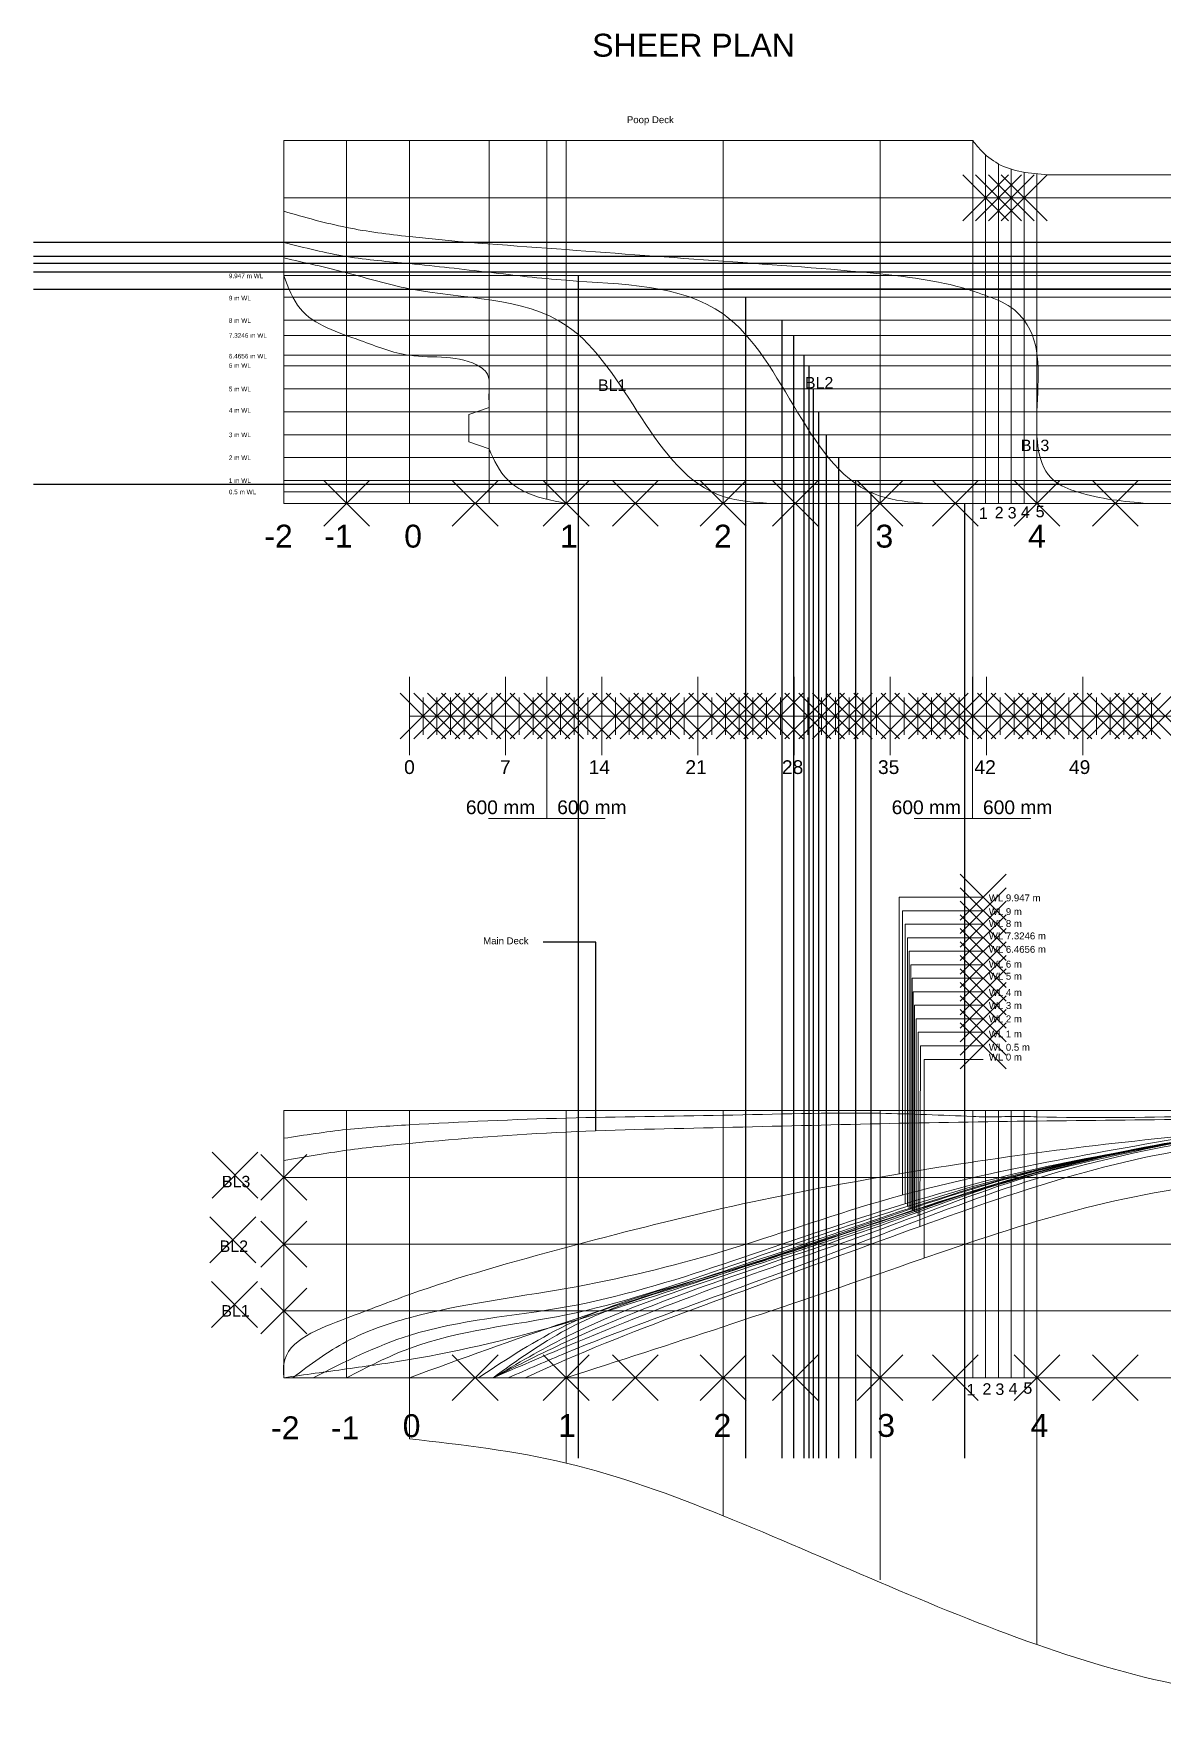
# Model space of a CAD drawing. Header units: inches. Extents: x 2352 to 5491, y -38 to 423.
# Drawn here: x 4977.3 to 5026.6, y 186.6 to 259.6 of the extents above; entities that cross this region are included whole.
import ezdxf

# ---------------------------------------------------------------- set-up
doc = ezdxf.new("R2010")
doc.units = ezdxf.units.IN
doc.header["$MEASUREMENT"] = 0
doc.header["$PDMODE"] = 3
for name, color, linetype in [('BL2', 7, 'Continuous'), ('BL_Ket_nama', 7, 'Continuous'), ('Buritan', 7, 'Continuous'), ('GBPD21', 7, 'Continuous'), ('GBPD22', 7, 'Continuous'), ('Sekat_plan', 7, 'Continuous'), ('SentLine', 7, 'Continuous'), ('WL0', 10, 'Continuous'), ('WL0.5', 20, 'Continuous'), ('WL1', 30, 'Continuous'), ('WL2', 40, 'Continuous'), ('WL3', 50, 'Continuous'), ('WL4', 60, 'Continuous'), ('WL5', 70, 'Continuous'), ('WL6', 80, 'Continuous'), ('WL6.4', 6, 'Continuous'), ('WL7', 90, 'Continuous'), ('WL8', 100, 'Continuous'), ('WL9', 90, 'Continuous'), ('WL_ket1', 7, 'Continuous')]:
    doc.layers.add(name, color=color, linetype=linetype)
doc.styles.get("Standard").update_dxf_attribs({"font": 'arial.ttf'})

msp = doc.modelspace()

# ---------------------------------------------------------------- linework, layer by layer
for p, q in [((5056.31014, 250.42088), (4977.32185, 250.42088)), ((5056.31014, 249.81218), (4977.32185, 249.81218)), ((5056.31014, 249.49924), (4977.32185, 249.49924)), ((5056.31014, 249.12141), (4977.32185, 249.12141)), ((5056.31014, 248.36526), (4977.32185, 248.36526)), ((5056.31014, 239.86093), (4977.32185, 239.86093)), ((5001.87253, 219.8739), (4999.58128, 219.8739)), ((5001.87253, 211.64172), (5001.87253, 219.8739))]:
    msp.add_line(p, q)
at = {"lineweight": 5}
for p, q in [((4988.25514, 200.8625), (4988.25514, 212.52347)), ((4988.25514, 212.52347), (5132.53714, 212.52347)), ((4988.25514, 200.8625), (4988.25514, 212.52347)), ((4990.99514, 200.8625), (4990.99514, 212.52347)), ((4993.73514, 200.8625), (4993.73514, 212.52347)), ((5000.58514, 200.8625), (5000.58514, 212.52347)), ((5007.43514, 200.8625), (5007.43514, 212.52347)), ((5014.28514, 200.8625), (5014.28514, 212.52347)), ((4988.25514, 209.60823), (5132.53714, 209.60823)), ((5014.28514, 200.8625), (5014.28514, 207.6915)), ((4988.25514, 206.69299), (5132.53714, 206.69299)), ((4993.73514, 200.8625), (4993.73514, 205.2625)), ((5007.43514, 200.8625), (5007.43514, 205.4145)), ((4988.25514, 203.77774), (5132.53714, 203.77774)), ((4990.99514, 200.8625), (4990.99514, 203.4625)), ((5000.58514, 200.8625), (5000.58514, 203.0975)), ((4988.25514, 200.8625), (4988.25514, 201.4625)), ((4990.99514, 200.8625), (4990.99514, 201.2475)), ((4993.73514, 200.8625), (4993.73514, 201.6535)), ((4993.73514, 200.8625), (4988.25514, 200.8625)), ((4990.99514, 200.8625), (5130.73514, 200.8625)), ((4993.73514, 198.2003), (4993.73514, 200.8625))]:
    msp.add_line(p, q, dxfattribs=at)
at = {"color": 1, "lineweight": 5}
msp.add_spline([(4988.25514, 200.8625), (4988.25514, 201.4625), (4990.99514, 203.4625), (4993.73514, 204.49429), (5000.58514, 206.54892), (5007.43514, 208.2625), (5014.28514, 209.61785), (5021.13514, 210.67998), (5027.98514, 211.4625), (5034.83514, 212.0625), (5041.68514, 212.4995), (5048.53514, 212.4995), (5055.38505, 212.50732), (5062.23514, 212.4995), (5069.08548, 212.50926), (5075.93514, 212.4995), (5082.78514, 212.4995), (5089.63514, 211.8625), (5096.48514, 211.0625), (5103.33514, 209.9625), (5110.18514, 208.4625), (5117.03514, 206.4625), (5123.88514, 204.15196), (5129.53245, 202.09659), (5130.69514, 201.3023), (5130.73514, 200.8625)], degree=3, dxfattribs=at)
at = {"color": 5, "lineweight": 5}
msp.add_spline([(4988.25514, 210.3425), (4990.99514, 210.79073), (4993.73514, 211.09428), (5000.58514, 211.588), (5007.43514, 211.78728), (5014.28514, 211.9527), (5021.13514, 212.06966), (5027.98514, 212.15424), (5034.83514, 212.31572), (5041.68514, 212.52347)], degree=3, dxfattribs=at)
at = {"color": 6, "lineweight": 5}
msp.add_spline([(4988.25514, 200.8625), (4990.99514, 201.2475), (4993.73514, 201.6535), (5007.43514, 205.4145), (5014.28514, 207.6915), (5021.13514, 209.8375), (5027.98514, 211.2865), (5034.83514, 211.9335), (5041.68514, 212.2985), (5048.53514, 212.4565), (5055.38514, 212.4995), (5062.23514, 212.4995), (5069.08514, 212.4995), (5075.93514, 212.4575), (5082.78514, 212.2825), (5089.63514, 211.6755), (5096.48514, 210.5845), (5103.33514, 208.6395), (5110.18514, 206.4515), (5117.03514, 203.8925), (5123.88514, 201.9635), (5130.73514, 200.8625)], degree=3, dxfattribs=at)
at = {"lineweight": 5}
for p in [(4986.12727, 209.70619), (4988.25514, 209.60823), (4986.02816, 206.88392), (4988.25514, 206.69299), (4986.1025, 204.06164), (4988.25514, 203.77774), (4996.61214, 200.8625), (5000.58514, 200.8625), (5003.59914, 200.8625), (5007.43514, 200.8625), (5010.58614, 200.8625), (5014.28514, 200.8625), (5017.57314, 200.8625), (5021.13514, 200.8625), (5024.56014, 200.8625)]:
    msp.add_point(p, dxfattribs=at)
at = {"layer": 'BL2', "color": 3}
for p, q in [((5001.12506, 197.35765), (5001.12506, 248.97968)), ((5056.31014, 248.38017), (5007.43514, 248.38017)), ((5008.42932, 197.35765), (5008.42932, 248.03268)), ((5010.01547, 197.35765), (5010.01547, 247.03268)), ((5010.51851, 197.35765), (5010.51851, 246.35728)), ((5010.96756, 197.35765), (5010.96756, 245.49828)), ((5011.18682, 197.35765), (5011.18682, 245.03268)), ((5011.37937, 197.35765), (5011.37937, 244.03268)), ((5011.6085, 197.35765), (5011.6085, 243.03268)), ((5011.95226, 197.35765), (5011.95226, 242.03268)), ((5012.48467, 197.35765), (5012.48467, 241.03268)), ((5013.23586, 197.35765), (5013.23586, 240.03268)), ((5013.8976, 197.35765), (5013.8976, 239.53268)), ((5056.31014, 239.85687), (5014.28514, 239.85687)), ((5017.98927, 197.35765), (5017.98927, 239.03268))]:
    msp.add_line(p, q, dxfattribs=at)
at = {"layer": 'Buritan', "lineweight": 5}
for p, q in [((4990.99514, 239.03268), (4990.99514, 254.87268)), ((4997.21659, 239.03268), (4997.21659, 254.87268)), ((5000.58514, 239.03268), (5000.58514, 254.87268)), ((5007.43514, 239.03268), (5007.43514, 254.87268)), ((5014.28514, 239.03268), (5014.28514, 254.87268)), ((5021.13514, 239.03268), (5021.13514, 253.41937)), ((4988.25514, 248.97968), (4988.25514, 252.37268)), ((4988.25514, 252.37268), (5048.53514, 252.37268)), ((4988.25514, 239.03268), (4988.25514, 252.37268)), ((4988.25514, 248.97968), (5048.53514, 248.97968)), ((4993.73514, 239.03268), (4993.73514, 248.97968)), ((4993.73514, 245.49823), (4993.09344, 245.49823)), ((4993.73514, 239.03268), (4993.73514, 245.49823)), ((4997.21659, 243.21356), (4997.21659, 245.63831)), ((4996.32829, 242.91201), (4997.21659, 243.21356)), ((4996.32829, 242.91201), (4996.32829, 241.71837)), ((4997.21659, 242.31519), (4997.21659, 243.21356)), ((4997.21659, 239.03268), (4997.21659, 242.31519)), ((4996.32829, 241.71837), (4997.21659, 241.41681)), ((4993.73514, 239.03268), (4988.25514, 239.03268)), ((5048.53514, 239.03268), (4993.73514, 239.03268)), ((4993.73514, 239.03268), (5048.53514, 239.03268))]:
    msp.add_line(p, q, dxfattribs=at)
at = {"layer": 'Buritan', "color": 5, "lineweight": 5}
msp.add_line((4990.99514, 239.03268), (4990.99514, 246.97147), dxfattribs=at)
at = {"layer": 'Buritan', "color": 1, "lineweight": 5}
for p, q in [((4993.73514, 239.03268), (4993.73514, 240.37768)), ((4990.99514, 239.03268), (4990.99514, 239.48868))]:
    msp.add_line(p, q, dxfattribs=at)
at = {"layer": 'Buritan', "color": 3, "lineweight": 5}
for p, q in [((5000.58514, 239.03268), (5000.58514, 240.30068)), ((4990.99514, 239.03268), (4990.99514, 239.24768)), ((4993.73514, 239.03268), (4993.73514, 239.47568))]:
    msp.add_line(p, q, dxfattribs=at)
at = {"layer": 'Buritan', "lineweight": 5}
for points in [[(4997.21659, 243.21356), (4997.21659, 243.9693), (4997.09262, 244.75928), (4996.84003, 244.97977), (4993.73514, 245.49823), (4991.59359, 246.14486), (4988.96954, 247.53897), (4988.25514, 248.97968)], [(4997.21659, 241.41681), (4998.03437, 240.0549), (4998.69308, 239.58534), (5000.58514, 239.03268)]]:
    msp.add_spline(points, degree=3, dxfattribs=at)
for p in [(4990.99514, 239.03268), (4996.61214, 239.03268), (5000.58514, 239.03268), (5003.59914, 239.03268), (5007.43514, 239.03268), (5010.58614, 239.03268), (5014.28514, 239.03268), (5017.57314, 239.03268), (5021.13514, 239.03268), (5024.56014, 239.03268)]:
    msp.add_point(p, dxfattribs=at)
at = {"layer": 'GBPD21', "lineweight": 5}
for p, q in [((4993.73514, 248.97968), (4993.73514, 254.87268)), ((5018.33514, 252.37268), (5021.13514, 252.37268)), ((5018.79119, 221.84149), (5015.11867, 221.84149)), ((5015.11867, 209.76181), (5015.11867, 221.84149)), ((5018.79119, 221.25157), (5015.26595, 221.25157)), ((5015.26595, 208.83699), (5015.26595, 221.25157)), ((5018.79119, 220.66164), (5015.3821, 220.66164)), ((5015.3821, 208.45654), (5015.3821, 220.66164)), ((5018.79119, 220.07171), (5015.48017, 220.07171)), ((5015.48017, 208.34438), (5015.48017, 220.07171)), ((5018.79119, 219.48178), (5015.55961, 219.48178)), ((5015.55961, 208.2557), (5015.55961, 219.48178)), ((5018.79119, 218.89185), (5015.62399, 218.89185)), ((5015.62399, 208.23079), (5015.62399, 218.89185)), ((5018.79119, 218.30192), (5015.69034, 218.30192)), ((5015.69034, 208.15851), (5015.69034, 218.30192)), ((5018.79119, 217.71199), (5015.73184, 217.71199)), ((5015.73184, 208.15375), (5015.73184, 217.71199)), ((5018.79119, 217.12206), (5015.78646, 217.12206)), ((5015.78646, 208.11404), (5015.78646, 217.12206)), ((5018.79119, 216.53213), (5015.86558, 216.53213)), ((5015.86558, 208.06578), (5015.86558, 216.53213)), ((5018.79119, 215.94221), (5015.94345, 215.94221)), ((5015.94345, 207.94984), (5015.94345, 215.94221)), ((5016.02856, 207.46836), (5016.05352, 215.35228)), ((5018.79119, 215.35228), (5016.05352, 215.35228)), ((5018.79119, 214.76235), (5016.21873, 214.76235)), ((5016.21873, 206.08751), (5016.21873, 214.76235)), ((5018.33514, 212.52347), (5018.33514, 200.8625)), ((5018.89514, 212.52347), (5018.89514, 200.8625)), ((5018.89514, 212.52347), (5018.89514, 200.8625)), ((5019.45514, 212.52347), (5019.45514, 200.8625)), ((5019.45514, 212.52347), (5019.45514, 200.8625)), ((5020.01514, 212.52347), (5020.01514, 200.8625)), ((5020.01514, 212.52347), (5020.01514, 200.8625)), ((5020.57514, 212.52347), (5020.57514, 200.8625)), ((5020.57514, 212.52347), (5020.57514, 200.8625)), ((5021.13514, 200.8625), (5021.13514, 212.52347))]:
    msp.add_line(p, q, dxfattribs=at)
for points in [[(5025.95924, 239.03268), (5022.89661, 239.53268), (5021.87819, 240.03268), (5021.13514, 243.03268), (5020.57514, 247.03268), (5020.01514, 247.58295), (5018.89514, 248.10904), (5018.33514, 248.30504), (5014.28514, 249.05057), (5007.43514, 249.60496), (5000.58514, 250.1097), (4993.73514, 250.68186), (4990.99514, 251.07846), (4988.25514, 251.7837)], [(5016.27446, 239.03268), (5014.28514, 239.35478), (5007.43514, 247.30277), (5000.58514, 248.77201), (4997.21659, 249.12141), (4993.73514, 249.49924), (4990.99514, 249.81218), (4988.25514, 250.42088)], [(5009.60424, 239.03268), (5007.43434, 239.33874), (5000.58514, 246.80355), (4993.73514, 248.40393), (4990.99514, 249.10203), (4988.25514, 249.74864)], [(5018.33514, 212.26886), (5014.28514, 212.40625), (5007.43514, 212.32149), (5000.58514, 212.19849), (4993.73514, 211.90362), (4990.99514, 211.69744), (4988.25514, 211.31455)], [(5041.68514, 212.52347), (5027.98514, 212.26886), (5021.13514, 212.25278), (5020.01514, 212.26886), (5019.45514, 212.25278), (5018.89514, 212.25278), (5018.33514, 212.26886)]]:
    msp.add_spline(points, degree=3, dxfattribs=at)
for p in [(5018.89514, 252.37268), (5019.45514, 252.37268), (5020.01514, 252.37268), (5020.57514, 252.37268), (5018.79119, 221.84149), (5018.79119, 221.25157), (5018.79119, 220.66164), (5018.79119, 220.07171), (5018.79119, 219.48178), (5018.79119, 218.89185), (5018.79119, 218.30192), (5018.79119, 217.71199), (5018.79119, 217.12206), (5018.79119, 216.53213), (5018.79119, 215.94221), (5018.79119, 215.35228)]:
    msp.add_point(p, dxfattribs=at)
at = {"layer": 'GBPD22', "lineweight": 5}
for p, q in [((4999.73514, 228.93193), (4999.73514, 225.2736)), ((5018.32511, 228.93193), (5018.32511, 225.2736)), ((4999.73514, 225.2736), (4997.1923, 225.2736)), ((5002.27798, 225.2736), (4999.73514, 225.2736)), ((5018.32511, 225.2736), (5015.78227, 225.2736)), ((5020.86795, 225.2736), (5018.32511, 225.2736))]:
    msp.add_line(p, q, dxfattribs=at)
at = {"layer": 'Sekat_plan', "lineweight": 5}
for p, q in [((5018.33514, 254.87268), (4988.25514, 254.87268)), ((4988.25514, 252.37268), (4988.25514, 254.87268)), ((4999.73514, 239.20979), (4999.73514, 254.87268)), ((5018.33514, 229.74898), (5018.33514, 254.87268)), ((5018.89514, 239.03268), (5018.89514, 254.24747)), ((5019.45514, 239.03268), (5019.45514, 253.85411)), ((5020.01514, 239.03268), (5020.01514, 253.62112)), ((5020.57514, 239.03268), (5020.57514, 253.49057)), ((5048.53514, 253.37268), (5021.75661, 253.37268)), ((4993.73514, 228.04307), (4993.73514, 231.45488)), ((4997.93514, 228.04307), (4997.93514, 231.45488)), ((4997.93514, 228.04307), (4997.93514, 231.45488)), ((4999.73514, 228.04307), (4999.73514, 231.45488)), ((5002.13514, 228.04307), (5002.13514, 231.45488)), ((5002.13514, 228.04307), (5002.13514, 231.45488)), ((5006.33514, 228.04307), (5006.33514, 231.45488)), ((5006.33514, 228.04307), (5006.33514, 231.45488)), ((5006.33514, 228.04307), (5006.33514, 231.45488)), ((5010.53514, 228.04307), (5010.53514, 231.45488)), ((5010.53514, 228.04307), (5010.53514, 231.45488)), ((5010.53514, 228.04307), (5010.53514, 231.45488)), ((5014.73514, 228.04307), (5014.73514, 231.45488)), ((5014.73514, 228.04307), (5014.73514, 231.45488)), ((5014.73514, 228.04307), (5014.73514, 231.45488)), ((5018.32511, 228.04307), (5018.32511, 231.45488)), ((5018.93514, 228.04307), (5018.93514, 231.45488)), ((5018.93514, 228.04307), (5018.93514, 231.45488)), ((5018.93514, 228.04307), (5018.93514, 231.45488)), ((5023.13514, 228.04307), (5023.13514, 231.45488)), ((5023.13514, 228.04307), (5023.13514, 231.45488)), ((5023.13514, 228.04307), (5023.13514, 231.45488)), ((4994.33514, 228.93193), (4994.33514, 230.56602)), ((4994.93514, 228.93193), (4994.93514, 230.56602)), ((4995.53514, 228.93193), (4995.53514, 230.56602)), ((4996.13514, 228.93193), (4996.13514, 230.56602)), ((4996.73514, 228.93193), (4996.73514, 230.56602)), ((4997.33514, 228.93193), (4997.33514, 230.56602)), ((4998.53514, 228.93193), (4998.53514, 230.56602)), ((4999.13514, 228.93193), (4999.13514, 230.56602)), ((4999.73514, 228.93193), (4999.73514, 230.56602)), ((5000.33514, 228.93193), (5000.33514, 230.56602)), ((5000.93514, 228.93193), (5000.93514, 230.56602)), ((5001.53514, 228.93193), (5001.53514, 230.56602)), ((5002.73514, 228.93193), (5002.73514, 230.56602)), ((5003.33514, 228.93193), (5003.33514, 230.56602)), ((5003.93514, 228.93193), (5003.93514, 230.56602)), ((5004.53514, 228.93193), (5004.53514, 230.56602)), ((5005.13514, 228.93193), (5005.13514, 230.56602)), ((5005.73514, 228.93193), (5005.73514, 230.56602)), ((5006.93514, 228.93193), (5006.93514, 230.56602)), ((5007.53514, 228.93193), (5007.53514, 230.56602)), ((5008.13514, 228.93193), (5008.13514, 230.56602)), ((5008.73514, 228.93193), (5008.73514, 230.56602)), ((5009.33514, 228.93193), (5009.33514, 230.56602)), ((5009.93514, 228.93193), (5009.93514, 230.56602)), ((5011.13514, 228.93193), (5011.13514, 230.56602)), ((5011.73514, 228.93193), (5011.73514, 230.56602)), ((5012.33514, 228.93193), (5012.33514, 230.56602)), ((5012.93514, 228.93193), (5012.93514, 230.56602)), ((5013.53514, 228.93193), (5013.53514, 230.56602)), ((5014.13514, 228.93193), (5014.13514, 230.56602)), ((5015.33514, 228.93193), (5015.33514, 230.56602)), ((5015.93514, 228.93193), (5015.93514, 230.56602)), ((5016.53514, 228.93193), (5016.53514, 230.56602)), ((5017.13514, 228.93193), (5017.13514, 230.56602)), ((5017.73514, 228.93193), (5017.73514, 230.56602)), ((5018.33514, 228.93193), (5018.33514, 230.56602)), ((5019.53514, 228.93193), (5019.53514, 230.56602)), ((5020.13514, 228.93193), (5020.13514, 230.56602)), ((5020.73514, 228.93193), (5020.73514, 230.56602)), ((5021.33514, 228.93193), (5021.33514, 230.56602)), ((5021.93514, 228.93193), (5021.93514, 230.56602)), ((5022.53514, 228.93193), (5022.53514, 230.56602)), ((5023.73514, 228.93193), (5023.73514, 230.56602)), ((5024.33514, 228.93193), (5024.33514, 230.56602)), ((5024.93514, 228.93193), (5024.93514, 230.56602)), ((5025.53514, 228.93193), (5025.53514, 230.56602)), ((5026.13514, 228.93193), (5026.13514, 230.56602)), ((4993.73514, 229.74898), (5130.73514, 229.74898)), ((4993.73514, 229.74898), (4997.93514, 229.74898)), ((4993.73514, 229.74898), (4997.93514, 229.74898)), ((4997.93514, 229.74898), (4997.33514, 229.74898)), ((4997.93514, 229.74898), (5002.13514, 229.74898)), ((4997.93514, 229.74898), (5002.13514, 229.74898)), ((4999.73514, 229.74898), (5018.33514, 229.74898)), ((4999.73514, 229.74898), (5101.13514, 229.74898)), ((4999.73514, 229.74898), (5119.13514, 229.74898)), ((5002.13514, 229.74898), (5001.53514, 229.74898)), ((5002.13514, 229.74898), (5006.33514, 229.74898)), ((5002.13514, 229.74898), (5006.33514, 229.74898)), ((5002.13514, 229.74898), (5006.33514, 229.74898)), ((5002.13514, 229.74898), (5006.33514, 229.74898)), ((5006.33514, 229.74898), (5005.73514, 229.74898)), ((5006.33514, 229.74898), (5010.53514, 229.74898)), ((5006.33514, 229.74898), (5010.53514, 229.74898)), ((5010.53514, 229.74898), (5009.93514, 229.74898)), ((5010.53514, 229.74898), (5014.73514, 229.74898)), ((5010.53514, 229.74898), (5014.73514, 229.74898)), ((5014.73514, 229.74898), (5014.13514, 229.74898)), ((5014.73514, 229.74898), (5018.93514, 229.74898)), ((5014.73514, 229.74898), (5018.93514, 229.74898)), ((5018.93514, 229.74898), (5018.33514, 229.74898)), ((5018.93514, 229.74898), (5023.13514, 229.74898)), ((5018.93514, 229.74898), (5023.13514, 229.74898)), ((5023.13514, 229.74898), (5022.53514, 229.74898)), ((5023.13514, 229.74898), (5027.33514, 229.74898)), ((5023.13514, 229.74898), (5027.33514, 229.74898))]:
    msp.add_line(p, q, dxfattribs=at)
msp.add_spline([(5018.33514, 254.87268), (5018.75963, 254.37568), (5019.54931, 253.80529), (5021.75661, 253.37268)], degree=3, dxfattribs=at)
for p in [(4994.33514, 229.74898), (4994.93514, 229.74898), (4995.53514, 229.74898), (4996.13514, 229.74898), (4996.73514, 229.74898), (4997.33514, 229.74898), (4998.53514, 229.74898), (4999.13514, 229.74898), (4999.73514, 229.74898), (5000.33514, 229.74898), (5000.93514, 229.74898), (5001.53514, 229.74898), (5002.73514, 229.74898), (5003.33514, 229.74898), (5003.93514, 229.74898), (5004.53514, 229.74898), (5005.13514, 229.74898), (5005.73514, 229.74898), (5006.93514, 229.74898), (5007.53514, 229.74898), (5008.13514, 229.74898), (5008.73514, 229.74898), (5009.33514, 229.74898), (5009.93514, 229.74898), (5011.13514, 229.74898), (5011.73514, 229.74898), (5012.33514, 229.74898), (5012.93514, 229.74898), (5013.53514, 229.74898), (5014.13514, 229.74898), (5015.33514, 229.74898), (5015.93514, 229.74898), (5016.53514, 229.74898), (5017.13514, 229.74898), (5017.73514, 229.74898), (5018.33514, 229.74898), (5019.53514, 229.74898), (5020.13514, 229.74898), (5020.73514, 229.74898), (5021.33514, 229.74898), (5021.93514, 229.74898), (5022.53514, 229.74898), (5023.73514, 229.74898), (5024.33514, 229.74898), (5024.93514, 229.74898), (5025.53514, 229.74898), (5026.13514, 229.74898), (5026.73514, 229.74898)]:
    msp.add_point(p, dxfattribs=at)
at = {"layer": 'SentLine', "color": 5, "lineweight": 5}
for p, q in [((4993.73514, 200.8625), (4993.73514, 198.2003)), ((5000.58514, 200.8625), (5000.58514, 197.139)), ((5007.43514, 200.8625), (5007.43514, 194.8382)), ((5014.28514, 200.8625), (5014.28514, 192.0444)), ((5021.13514, 200.8625), (5021.13514, 189.2109))]:
    msp.add_line(p, q, dxfattribs=at)
msp.add_spline([(4993.73514, 198.2003), (5000.58514, 197.139), (5007.43514, 194.8382), (5021.13514, 189.2109), (5027.98514, 187.3348), (5034.83514, 186.6987), (5041.68514, 186.6987), (5048.53514, 186.6987), (5055.38514, 186.6987), (5062.23514, 186.6987), (5069.08514, 186.6987), (5075.93514, 186.6987), (5082.78514, 186.6987), (5089.63514, 186.9919), (5096.48514, 188.5572), (5103.33514, 190.8659), (5110.18514, 193.5564), (5117.03514, 196.4644), (5123.88514, 198.677), (5130.73514, 200.8625)], degree=3, dxfattribs=at)
at = {"layer": 'WL0', "lineweight": 5}
msp.add_spline([(5000.58514, 200.8625), (5007.43514, 203.0878), (5014.28514, 205.4143), (5021.13514, 207.6918), (5027.98514, 209.19772), (5034.83514, 209.5725), (5041.68514, 209.5725), (5048.53514, 209.5725), (5055.38514, 209.5725), (5062.23514, 209.5725), (5069.08514, 209.5725), (5075.93514, 209.5725), (5082.78514, 209.5725), (5089.63514, 209.46435), (5096.48514, 208.6398), (5103.33514, 206.4519), (5110.18514, 203.8921), (5117.03514, 201.9636), (5123.88514, 200.8625)], degree=3, dxfattribs=at)
at = {"layer": 'WL0.5', "lineweight": 5}
msp.add_spline([(4998.79841, 200.8625), (5000.58514, 201.6552), (5007.43514, 204.33304), (5014.28514, 206.83422), (5021.13514, 209.2173), (5027.98514, 210.8583), (5034.83514, 211.2725), (5041.68514, 211.2725), (5048.53514, 211.2725), (5055.38514, 211.2725), (5062.23514, 211.2725), (5069.08514, 211.2725), (5075.93514, 211.2725), (5082.78514, 211.2725), (5089.61436, 211.0925), (5096.48514, 209.615), (5103.33514, 207.41861), (5110.18514, 205.1296), (5117.03514, 202.5275), (5123.88514, 201.3148), (5126.00629, 200.8625)], degree=3, dxfattribs=at)
at = {"layer": 'WL1', "lineweight": 5}
msp.add_spline([(4998.05709, 200.8625), (5000.58514, 201.9499), (5007.43514, 204.5307), (5014.28514, 207.0942), (5021.13514, 209.5666), (5027.98514, 211.1698), (5034.83514, 211.8703), (5041.68514, 211.8703), (5048.53514, 211.8703), (5055.38514, 211.8703), (5062.23514, 211.8703), (5069.08514, 211.8703), (5075.93514, 211.8703), (5082.78514, 211.8703), (5089.63514, 211.496), (5096.48514, 210.0813), (5103.33514, 207.8058), (5110.18514, 205.5769), (5117.03514, 202.7885), (5123.88514, 201.4201), (5126.79864, 200.8625)], degree=3, dxfattribs=at)
at = {"layer": 'WL2', "lineweight": 5}
msp.add_spline([(5127.66849, 200.8625), (5123.88514, 201.565), (5117.03514, 203.1107), (5110.18514, 206.0243), (5103.33514, 208.2036), (5096.48514, 210.4199), (5089.63514, 212.01009), (5082.78514, 212.4982), (5075.93514, 212.4982), (5069.08514, 212.4982), (5062.23514, 212.52347), (5055.38514, 212.4982), (5048.53514, 212.4982), (5041.68514, 212.4982), (5034.83514, 212.25099), (5027.98514, 211.2772), (5021.13514, 209.7541), (5014.28514, 207.335), (5007.43514, 204.92416), (5000.58514, 202.2228), (4997.39259, 200.8625)], degree=3, dxfattribs=at)
at = {"layer": 'WL3', "lineweight": 5}
msp.add_spline([(5128.28049, 200.8625), (5123.88514, 201.6474), (5117.03514, 203.3653), (5110.18514, 206.2447), (5103.33514, 208.4393), (5096.48514, 210.5591), (5089.63514, 212.18853), (5082.78514, 212.52347), (5075.93514, 212.52347), (5069.08514, 212.53053), (5062.23514, 212.52347), (5055.38514, 212.52347), (5048.53514, 212.52347), (5041.68514, 212.52347), (5034.83514, 212.35949), (5027.98514, 211.2826), (5021.13514, 209.8106), (5014.28514, 207.5004), (5007.43514, 205.1485), (5000.58514, 202.4298), (4997.39259, 200.8625)], degree=3, dxfattribs=at)
at = {"layer": 'WL4', "lineweight": 5}
msp.add_spline([(5128.7705, 200.8625), (5123.88514, 201.7185), (5117.03514, 203.5874), (5110.18514, 206.353), (5103.33514, 208.5784), (5096.48514, 210.6523), (5089.63514, 212.18853), (5082.78514, 212.52347), (5075.93514, 212.52347), (5069.08514, 212.53053), (5062.23514, 212.52347), (5055.38514, 212.52347), (5048.53514, 212.52347), (5041.68514, 212.52347), (5034.83514, 212.35949), (5027.98514, 211.2669), (5021.13514, 209.8246), (5014.28514, 207.5936), (5007.43514, 205.3185), (5000.58514, 202.6446), (4997.39259, 200.8625)], degree=3, dxfattribs=at)
at = {"layer": 'WL5', "lineweight": 5}
msp.add_spline([(5129.17443, 200.8625), (5123.88514, 201.8299), (5117.03514, 203.7807), (5110.18514, 206.4338), (5103.33514, 208.6847), (5096.48514, 210.7402), (5089.63514, 212.18853), (5082.78514, 212.52347), (5075.93514, 212.52347), (5069.08514, 212.53053), (5062.23514, 212.52347), (5055.38514, 212.52347), (5048.53514, 212.52347), (5041.68514, 212.52347), (5034.83514, 212.35949), (5027.98514, 211.2688), (5021.13514, 209.7552), (5014.28514, 207.676), (5007.43514, 205.4174), (5000.58514, 202.9596), (4997.39259, 200.8625)], degree=3, dxfattribs=at)
at = {"layer": 'WL6', "lineweight": 5}
msp.add_spline([(4996.75367, 200.8625), (5000.58514, 203.1546), (5007.43514, 205.4721), (5014.28514, 207.7713), (5021.13514, 209.8933), (5027.98514, 211.2811), (5034.83514, 212.35949), (5041.68514, 212.52347), (5048.53514, 212.52347), (5055.38514, 212.52347), (5062.23514, 212.52347), (5069.08514, 212.53053), (5075.93514, 212.52347), (5082.78514, 212.52347), (5089.63514, 212.18853), (5096.48514, 210.8003), (5103.33514, 208.8054), (5110.18514, 206.5488), (5117.03514, 203.9616), (5123.88514, 201.9477), (5129.51998, 200.8625)], degree=3, dxfattribs=at)
at = {"layer": 'WL6.4', "color": 1, "lineweight": 5}
for p, q in [((5048.53514, 248.03268), (4988.25514, 248.03268)), ((5048.53514, 247.03268), (4988.25514, 247.03268)), ((5048.53514, 246.35728), (4988.25514, 246.35728)), ((5048.53514, 245.49828), (4988.25514, 245.49828)), ((5048.53514, 245.03268), (4988.25514, 245.03268)), ((5048.53514, 244.03268), (4988.25514, 244.03268)), ((5048.53514, 243.03268), (4988.25514, 243.03268)), ((5048.53514, 242.03268), (4988.25514, 242.03268)), ((5048.53514, 241.03268), (4988.25514, 241.03268)), ((5048.53514, 240.03268), (4988.25514, 240.03268)), ((5048.53514, 239.53268), (4988.25514, 239.53268))]:
    msp.add_line(p, q, dxfattribs=at)
at = {"layer": 'WL6.4', "lineweight": 5}
msp.add_spline([(5129.66757, 200.8625), (5123.88514, 202.0044), (5117.03514, 204.0557), (5110.18514, 206.6163), (5103.33514, 208.8767), (5096.48514, 210.8163), (5089.63514, 212.18853), (5082.78514, 212.52347), (5075.93514, 212.52347), (5069.08514, 212.53053), (5062.23514, 212.52347), (5055.38514, 212.52347), (5048.53514, 212.52347), (5041.68514, 212.52347), (5034.83514, 212.35949), (5027.98514, 211.2869), (5021.13514, 209.9151), (5014.28514, 207.8269), (5007.43514, 205.5068), (5000.58514, 203.2962), (4993.73514, 200.8625)], degree=3, dxfattribs=at)
at = {"layer": 'WL7', "lineweight": 5}
msp.add_spline([(5129.92701, 200.8625), (5123.88514, 202.1373), (5117.03514, 204.3025), (5110.18514, 206.7617), (5103.33514, 209.0224), (5096.48514, 210.8351), (5089.63514, 212.18853), (5082.78514, 212.52347), (5075.93514, 212.52347), (5069.08514, 212.53053), (5062.23514, 212.52347), (5055.38514, 212.52347), (5048.53514, 212.52347), (5041.68514, 212.52347), (5034.83514, 212.35949), (5027.98514, 211.2992), (5021.13514, 209.9441), (5014.28514, 207.9589), (5007.43514, 205.6318), (5000.58514, 203.6103), (4993.73514, 202.139), (4990.99514, 200.8625)], degree=3, dxfattribs=at)
at = {"layer": 'WL8', "lineweight": 5}
msp.add_spline([(5130.12621, 200.8625), (5123.88514, 202.3113), (5117.03514, 204.6111), (5110.18514, 206.9195), (5103.33514, 209.154), (5096.48514, 210.8464), (5089.63514, 212.18853), (5082.78514, 212.52347), (5075.93514, 212.52347), (5069.0858, 212.53051), (5062.23514, 212.52347), (5055.38514, 212.52347), (5048.53514, 212.52347), (5041.68514, 212.52347), (5034.83514, 212.35949), (5027.98514, 211.2886), (5021.13514, 209.9889), (5014.28514, 208.1148), (5007.43514, 205.8221), (5000.58514, 203.9548), (4993.73514, 202.7082), (4989.53828, 200.8625)], degree=3, dxfattribs=at)
at = {"layer": 'WL9', "lineweight": 5}
msp.add_spline([(4988.65088, 200.8625), (4990.99514, 202.4457), (4993.73514, 203.4792), (5000.58514, 204.76), (5007.43514, 206.3875), (5014.28514, 208.5613), (5021.13514, 210.1843), (5027.98514, 211.4208), (5034.83514, 212.35949), (5041.68514, 212.52347), (5048.53514, 212.52347), (5055.38514, 212.52347), (5062.23514, 212.52347), (5069.08514, 212.53053), (5075.93514, 212.52347), (5082.78514, 212.52347), (5089.63514, 212.18853), (5096.48514, 210.8885), (5103.33514, 209.4294), (5110.18514, 207.4011), (5117.03514, 205.3663), (5123.88514, 202.8125), (5130.42723, 200.8625)], degree=3, dxfattribs=at)

# ---------------------------------------------------------------- texts
at = {"lineweight": 5}
for s, height, p in [('SHEER PLAN', 1, (5001.71779, 258.53576)), ('Poop Deck', 0.3, (5003.23302, 255.63229)), ('1', 0.5, (5018.60033, 238.35408)), ('2', 0.5, (5019.29255, 238.38552)), ('3', 0.5, (5019.85892, 238.37504)), ('4', 0.5, (5020.43577, 238.40124)), ('5', 0.5, (5021.08079, 238.42744)), ('BL3', 0.5, (4985.54963, 209.17709)), ('BL2', 0.5, (4985.45052, 206.35482)), ('BL1', 0.5, (4985.52486, 203.53254)), ('1', 0.5, (5018.0643, 200.09127)), ('2', 0.5, (5018.75652, 200.12271)), ('3', 0.5, (5019.32288, 200.11223)), ('4', 0.5, (5019.89973, 200.13843)), ('5', 0.5, (5020.54476, 200.16463)), ('-2', 1, (4987.69802, 198.17623)), ('-1', 1, (4990.30988, 198.17623)), ('0', 1, (4993.44474, 198.26678)), ('1', 1, (5000.23358, 198.28153)), ('2', 1, (5007.01525, 198.28153)), ('3', 1, (5014.16349, 198.28153)), ('4', 1, (5020.85352, 198.28153))]:
    msp.add_text(s, height=height, dxfattribs=at).set_placement(p)
at = {"layer": 'BL_Ket_nama', "lineweight": 5}
for s, p in [('BL1', (5001.96908, 243.94399)), ('BL2', (5011.00359, 244.05154)), ('BL3', (5020.43358, 241.31464))]:
    msp.add_text(s, height=0.5, dxfattribs=at).set_placement(p)
at = {"layer": 'Buritan', "lineweight": 5}
for s, p in [('-2', (4987.403, 237.10331)), ('-1', (4990.01486, 237.10331)), ('0', (4993.50966, 237.10331)), ('1', (5000.31535, 237.10331)), ('2', (5007.03278, 237.10331)), ('3', (5014.08609, 237.10331)), ('4', (5020.74755, 237.10331))]:
    msp.add_text(s, height=1, dxfattribs=at).set_placement(p)
at = {"layer": 'GBPD21', "lineweight": 5}
for s, p in [('WL 9.947 m', (5019.03433, 221.6618)), ('WL 9 m', (5019.03433, 221.0618)), ('WL 8 m', (5019.03433, 220.53976)), ('WL 7.3246 m', (5019.03433, 220.00181)), ('Main Deck', (4996.95919, 219.78711)), ('WL 6.4656 m', (5019.03433, 219.41518)), ('WL 6 m', (5019.03433, 218.76851)), ('WL 5 m', (5019.03433, 218.24201)), ('WL 4 m', (5019.03433, 217.53053)), ('WL 3 m', (5019.03433, 216.96274)), ('WL 2 m', (5019.03433, 216.37902)), ('WL 1 m', (5019.03433, 215.71981)), ('WL 0.5 m', (5019.03433, 215.14019)), ('WL 0 m', (5019.03433, 214.71084))]:
    msp.add_text(s, height=0.3, dxfattribs=at).set_placement(p)
at = {"layer": 'GBPD22', "lineweight": 5}
for p in [(4996.20343, 225.46725), (5000.19071, 225.46725), (5014.7934, 225.46725), (5018.78069, 225.46725)]:
    msp.add_text('600 mm', height=0.6, dxfattribs=at).set_placement(p)
at = {"layer": 'WL_ket1', "lineweight": 5}
for s, height, p in [('9.947 m WL', 0.2, (4985.85432, 248.86535)), ('9 m WL', 0.2, (4985.85432, 247.89463)), ('8 m WL', 0.2, (4985.85432, 246.91529)), ('7.3246 m WL', 0.2, (4985.85432, 246.2634)), ('6.4656 m WL', 0.2, (4985.85432, 245.36135)), ('6 m WL', 0.2, (4985.85432, 244.95168)), ('5 m WL', 0.2, (4985.85432, 243.92315)), ('4 m WL', 0.2, (4985.85432, 242.99309)), ('3 m WL', 0.2, (4985.85432, 241.92422)), ('2 m WL', 0.2, (4985.85432, 240.92691)), ('1 m WL', 0.2, (4985.85432, 239.92832)), ('0.5 m WL', 0.2, (4985.85432, 239.43217)), ('0', 0.6, (4993.50756, 227.21914)), ('7', 0.6, (4997.68964, 227.21914)), ('14', 0.6, (5001.56563, 227.21914)), ('21', 0.6, (5005.78785, 227.21914)), ('28', 0.6, (5010.00166, 227.21914)), ('35', 0.6, (5014.19632, 227.21914)), ('42', 0.6, (5018.40875, 227.21914)), ('49', 0.6, (5022.53381, 227.21914))]:
    msp.add_text(s, height=height, dxfattribs=at).set_placement(p)

doc.saveas('drawing.dxf')
